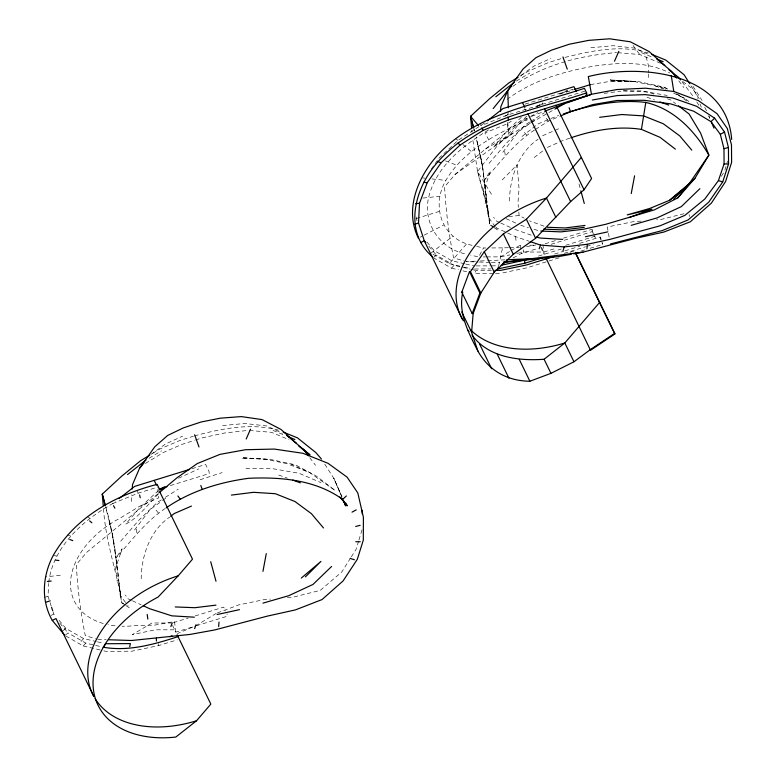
<?xml version="1.0" encoding="UTF-8"?>
<svg xmlns="http://www.w3.org/2000/svg" width="776" height="776" viewBox="0 0 776 776"><rect width="100%" height="100%" fill="white"/><g stroke="black" fill="none" stroke-linecap="round" stroke-linejoin="round"><path stroke-width="0.58" stroke-dasharray="3.88 2.91" d="M105.672 506.689C114.188 535.421 117.564 565.403 120.115 595.134L127.012 604.494M51.255 606.269L48.015 596.308L48.665 583.494M48.733 582.33C53.069 546.731 82.877 520.25 112.666 503.605L115.42 501.451M417.032 220.724L416.314 218.512L416.489 215.01M472.128 245.332C441.719 239.154 430.903 206.115 445.822 180.401C463.573 150.34 496.485 133.976 527.137 119.999L526.691 116.429M507.921 115.333L508.27 108.436M131.406 501.529L131.852 494.739M141.193 578.847C141.407 555.81 150.059 530.396 169.76 517.049M509.483 201.052C509.696 178.014 518.349 152.6 538.049 139.253M498.677 265.799L502.538 247.874L508.561 247.709M495.524 273.433L500.219 273.404L500.656 271.358M358.599 541.182L356.223 549.088L351.198 557.052M358.939 540.048L362.334 528.757M724.852 170.157L727.568 161.127M485.805 247.971L483.419 247.99L478.627 256.972L470.615 255.081M491.421 270.387L476.047 270.485L474.398 273.559L494.351 273.443M350.568 558.041L341.779 571.98L320.294 590.371L293.047 597.171L285.907 597.772M721.379 176.268L724.512 171.292M117.312 569.225L115.896 558.09L122.123 548.855L116.4 565.811L117.312 569.225L116.157 559.399M493.42 227.222L489.831 224.807L484.195 180.294L490.413 171.059L484.699 188.015L485.601 191.42L482.526 166.122L476.134 136.886M431.252 169.226L437.489 160.283M134.529 530.037L150.001 509.628L161.592 501.218M502.829 152.241L518.29 131.833L530.852 122.724M494.981 227.184L489.831 224.807L487.018 206.92L477.541 171.477L495.99 147.45L514.595 127.177L529.552 117.108M521.385 117.215L508.522 129.379L493.953 146.373L509.037 135.839L519.949 122.783L526.729 116.157M527.214 118.088L520.706 120.687L485.485 149.002L454.978 174.532L444.6 186.812C445.87 210.606 448.868 234.459 453.591 257.816L463.747 260.92M165.249 508.464C145.684 521.385 131.445 540.814 115.896 558.09L112.287 533.907L105.769 507.504M534.528 130.029C514.43 142.9 500.016 162.747 484.195 180.294L482.526 166.122L476.105 137.517M81.043 641.451L83.556 638.57L96.282 641.568M65.912 636.029L83.245 645.981L85.758 643.11L101.966 646.912M433.018 254.285L449.333 263.656L466.483 244.004M433.183 257.642L451.535 268.186L454.047 265.314L470.256 269.117M502.227 179.916L517.155 164.754L519.047 188.723L517.961 202.681L518.378 207.338M158.44 493.953C147.702 504.429 139.311 517.058 125.664 524.169L140.223 507.174L158.498 490.539M438.876 158.294L457.956 140.437L484.631 122.928M157.868 493.885L86.689 552.328L76.31 564.608C77.581 588.402 80.568 612.254 85.292 635.612L95.448 638.716M488.57 129.893C462.68 145.888 436.219 166.268 428.604 197.463C422.668 223.507 440.089 249.038 466.036 254.004M512.839 86.369C542.948 64.922 580.147 55.426 616.619 52.593M145.393 463.466L163.29 452.544L181.846 444.415L194.436 440.361M521.986 136.479L537.817 124.014L549.845 118.941M430.981 253.112L452.883 236.195M433.988 257.031L436.384 255.168L454.047 265.314M62.681 630.907L65.892 628.434L83.556 638.57M65.688 634.826L68.094 632.964L85.758 643.11M534.227 157.518L544.519 149.603M531.812 122.016L535.683 119.223M162.553 500.52L167.383 497.018M521.142 75.253L533.772 66.212L550.912 58.355M150.903 454.435L165.482 444.008L182.622 436.151M454.978 174.532L514.701 132.114L530.173 123.268M539.388 105.778L544.189 102.5M530.551 116.429L537.972 112.578M507.097 99.396C532.297 80.413 563.337 71.537 593.999 66.115C619.345 62.4 646.301 61.071 669.795 73.002M536.759 106.972L542.773 103.072M505.03 116.274L510.938 112.462M488.899 140.078L484.922 132.948L507.368 123.743L511.306 121.201M535.527 129.398L548.399 121.124L559.467 116.419M529.668 122.045L525.711 124.538L506.903 142.687L489.074 163.338L486.6 161.796M530.658 121.415L544.51 112.675M161.379 499.841L157.421 502.344L138.613 520.483L120.784 541.134L118.311 539.592M165.336 497.338L178.189 489.219M536.672 106.622L542.599 102.946M520.046 76.164L528.087 71.305L547.982 62.749L563.871 57.763M152.756 453.349L159.788 449.1L179.683 440.545L193.311 436.267M216.291 613.37L195.688 625.844L177.432 633.546M516.331 81.073L529.833 73.031M149.079 458.247L161.544 450.827M486.727 256.924L500.607 256.837L509.929 251.308M510.957 250.696L520.279 245.177L522.665 245.177M485.485 149.002L514.701 132.114M531.211 122.676L553.899 109.697M513.091 257.981L521.336 253.51L537.38 248.553M420.223 237.175L422.066 236.214M424.21 235.109L443.552 225.098M51.012 615.446L53.777 614.02L56.047 616.716M559.486 94.08L567.877 89.958M560.641 94.051L567.033 91.083M178.49 478.268L198.734 468.879M547.322 147.44L563.114 140.388L570.835 137.818M542.57 135.732L559.758 128.282M550.941 118.486L558.701 115.44M112.666 503.605L138.012 493.206L157.499 487.183M531.55 116.361L543.491 111.666M217.367 612.962L239.056 604.805L264.48 599.576L270.436 599.082M566.189 92.208L573.086 89.938M200.062 479.752L222.169 472.594M195.581 439.992L202.449 437.78L224.73 432.979L248.33 430.389M565.006 57.405C591.855 50.682 621.363 44.387 648.358 52.962M194.446 435.918C221.606 428.507 251.385 422.522 278.982 430.311M525.051 104.129L573.095 89.288M584.774 91.17L506.311 115.411L480.955 125.809L480.043 124.17M416.314 218.512L439.119 211.46M545.111 243.79L555.403 240.618M563.405 238.145L592.001 229.308L593.902 233.207M551.115 244.304L592.292 231.588L592.001 229.308M516.7 253.451L523.596 252.006L543.85 252.035L556.431 248.155M565.588 245.323L595.318 236.137L595.609 238.416L593.718 234.517M538.408 256.09L561.3 249.018M579.594 243.363L600.12 237.029L601.439 239.745M554.588 254.033L563.764 251.201M564.909 250.852L579.827 246.244M564.259 253.325L585.531 246.749M586.646 246.399L593.359 244.333M569.943 252.326L574.424 250.939L574.337 250.211M559.079 257.865L526.962 267.788L500.219 273.404M580.885 251.133L585.473 249.717M590.061 248.291L602.68 244.401L602.438 242.51M191.924 468.694L205.65 464.455L208.977 471.284L209.258 473.564L170.371 485.582M44.174 597.491L48.015 596.308M173.387 622.653L188.248 618.055M195.115 615.94L223.711 607.104L225.603 611.003M172.524 625.281L175.851 632.12L195.29 626.106M196.435 625.757L227.319 616.212L227.029 613.932M103.819 650.822L106.108 651.355L131.92 651.2L158.663 645.583L177.316 639.822M484.922 203.118L487.008 202.555L485.941 193.379M116.623 580.914L118.718 580.351L117.651 571.175M684.044 213.701L661.336 219.375L656.574 219.773M500.607 256.837L509.803 254.906M526.497 246.671L535.809 244.974M590.371 84.623L611.517 81.121L638.047 81.519L663.771 87.009L667.981 89.298M604.242 93.353L620.936 91.209M422.959 198.084L439.895 196.212M60.315 575.258L45.153 576.927M508.707 216.611L519.125 215.495L524.295 218.172M590.875 47.773L613.127 45.697L635.04 48.16L649.667 54.999M222.586 425.568L244.828 423.492L266.75 425.956L282.415 433.28M641.102 221.082L632.77 221.781L607.346 226.999L609.228 237.728M475.591 261.182L465.998 261.609L478.103 261.997M480.383 260.969L486.377 260.697M487.58 260.649L505.554 259.844M509.764 247.67L519.396 247.408M491.78 247.942L502.538 247.874M483.254 256.943L485.572 256.924M476.202 265.935L490.393 265.848M491.577 265.838L496.31 265.809M474.543 269.01L490.975 268.913M529.814 245.187L535.77 245.197M172.243 623.002L151.989 622.973L132.318 634.632L155.307 629.802L175.56 629.831M623.526 90.841L641.005 90.899L667.234 95.448M245.914 468.607L272.715 468.694L298.944 473.244L320.973 482.614M611.517 81.121L638.047 81.519M242.529 458.306L269.757 459.314L295.472 464.814L316.521 476.212L335.232 490.568L309.711 472.623L291.155 464.213M479.306 262.036L490.199 262.395M491.412 262.433L499.88 262.705M97.708 639.405L106.176 639.676M610.828 80.51L635.825 81.47L610.14 79.899L633.604 81.422L655.138 85.826L665.468 89.308M623.312 90.899L648.154 92.053L653.819 94.032M267.536 459.266L241.84 457.695L265.314 459.217L286.839 463.621L309.711 472.623M617.774 52.69L639.744 54.524L660.589 63.292M249.484 430.486L271.445 432.319L289.002 439.701M422.629 177.917L425.015 178.17M431.951 178.916L445.822 180.401M53.156 555.587L56.716 555.965M476.639 246.399L483.419 247.99M464.581 263.772L451.845 260.775L434.182 250.638L426.606 241.627M465.736 264.044L473.845 265.945M449.333 263.656L463.049 266.876M464.193 267.148L469.907 268.486M471.41 269.388L476.047 270.485M451.535 268.186L458.393 269.796M462.971 270.873L467.54 271.949M97.446 641.839L103.227 643.197M83.245 645.981L102.674 650.55M520.667 225.302L528.475 227.64M534.053 229.318L539.63 230.986M531.279 235.215L513.741 228.978M544.024 226.175L529.455 220.84M494.312 227.824L497.901 230.23L496.01 227.659L515.497 236.622L529.145 241.249M667.418 98.794L670.823 99.988L675.624 103.664M646.98 97.242L654.566 99.978M278.681 475.038L287.363 478.161M445.482 160.845L456.492 165.094M67.561 534.926L70.577 536.09M655.138 85.826L661.666 88.396M673.655 93.11L684.81 98.416L689.495 102.005M641.335 52.632L653.343 57.608M273.036 430.428L283.958 434.958M659.455 86.417L666.002 89.386M506.049 218.657L518.572 224.351M499.628 222.508L496.378 221.014L493.623 217.29M500.714 223.013L512.655 228.474M131.338 600.304L128.079 598.82L125.334 595.095M132.424 600.808L141.106 604.785M123.597 603.553L121.531 602.612L120.125 591.477M676.4 93.857L684.81 98.416M663.771 87.009L667.835 89.25M125.12 605.018L121.531 602.612L119.145 582.97M126.022 605.62L129.611 608.025L127.71 605.455M678.011 94.827L686.838 101.035M682.725 81.49L693.22 89.444L700.253 100.376M455.687 138.564L457.956 140.437M462.913 144.52L471.187 151.339M87.387 516.36L89.657 518.232M428.818 246.157L436.384 255.168M59.073 620.325L65.892 628.434M59.762 623.06L68.094 632.964M524.411 132.395L526.613 135.121M156.121 510.191L158.314 512.917M682.065 81.819L693.744 97.068M678.787 80.869L683.869 87.552M309.769 457.704L315.57 465.348M546.158 118.175L548.399 121.124M633.032 45.435L639.744 54.524M495.301 226.699L488.405 217.338L484.457 181.603M704.734 107.321L706.936 111.424M693.017 86.34L702.096 100.482M324.727 464.135L333.806 478.278L341.935 497.057L333.806 478.278L341.547 495.786M691.096 85.855L695.548 92.907L697.76 98.426M696.799 101.976L699.855 106.884M472.904 140.32L477.541 171.477L491.926 195.038M601.798 242.587L602.68 244.401M592.292 231.588L593.242 233.537M524.663 108.737L525.614 110.696M541.483 247.156L543.85 252.035M540.823 247.486L544.141 254.315L542.793 243.703M708.75 115.944L709.7 118.156M708.827 115.944L709.759 118.156M699.981 103.936L701.31 107.253M53.049 611.798L53.777 614.02M477.541 171.477L483.39 191.585L488.667 214.593L487.435 205.174M646.078 56.852L648.309 65.068L648.552 72.983M579.003 183.902L580.555 189.654M473.971 128.884L474.592 131.173M473.767 128.593L474.359 130.824M118.718 584.716L120.687 595.124C114.683 566.063 105.109 537.7 103.499 507.805M689.069 214.545L689.554 216.514M483.167 188.461L486.736 203.516M114.877 566.257L118.447 581.311M477.424 143.065L481.217 159.924M109.125 520.861L112.927 537.72M137.4 490.451L138.012 493.206M487.018 206.92L488.977 217.328M480.587 156.112L482.924 169.507M112.287 533.907L114.635 547.303M120.193 591.215L120.367 592.389M515.497 236.622L516.137 241.317M600.12 237.029L600.478 239.862M507.368 123.743L507.96 128.438M523.305 249.659L523.596 252.006M520.279 245.177L521.336 253.51M157.79 489.462L158.847 497.794L139.661 506.233L120.6 517.873A81.024 54.66 -25.9 0 0 71.111 576.607A81.024 54.66 -25.9 0 0 103.499 623.574M175.851 632.12L174.503 621.498L154.705 625.107L134.248 625.669A81.024 54.66 -25.9 0 1 122.084 626.242M488.492 213.419L489.831 224.807M504.74 151.271L505.283 155.986M483.225 171.845L484.195 180.294M136.45 529.067L136.993 533.781M114.935 549.641L115.896 558.09M471.789 130.009L472.041 132.298M507.737 122.21L509.037 135.839M518.804 212.003L519.125 215.495M158.595 643.643L158.663 645.583M648.59 74.118L648.697 77.503M115.12 625.795A81.024 54.66 -25.9 0 1 108.019 624.69"/><path stroke-width="1.16" d="M432.445 256.759C402.618 231.161 414.927 187.229 438.052 161.66C475.678 118.505 535.246 110.143 586.617 92.868L584.415 88.338C533.044 105.614 473.476 113.965 435.85 157.13C417.1 178.955 404.587 210.558 418.38 238.125M462.234 318.858L424.268 240.754L418.516 223.042L419.525 203.244L427.217 182.7L441.078 162.824L460.158 144.966L483.157 130.339L508.513 119.941L586.976 95.7L586.617 92.868M575.385 252.384L614.728 333.311L590.429 349.549L573.959 361.771L550.95 373.343L529.882 381.239C507.553 381.016 488.841 370.753 477.9 351.072C468.52 332.826 458.073 313.349 462.748 292.164L461.788 292.174L469.48 271.629L470.44 271.629L484.302 251.754L503.382 233.886L526.38 219.259L546.479 198.045L581.34 157.431M508.328 107.282L507.766 90.617L523.024 69.035L535.964 57.666L551.688 50.081L569.341 44.213L588.732 40.352L609.626 38.8L630.345 41.797L649.192 51.594L664.809 65.533M132.23 489.084L132.531 484.563L139.476 468.413L154.734 446.83L167.674 435.462L183.388 427.877L201.052 422.008L220.433 418.157L241.336 416.596L262.055 419.593L280.902 429.39L296.51 443.329M500.52 111.288L500.821 106.768L507.766 90.617L511.578 85.961M218.657 626.572L219.016 622.071M586.947 248.776L587.316 244.275L609.955 239.386L659.862 225.874L684.81 215.408L704.831 199.025L718.421 180.585L724.076 163.949L723.979 148.682L720.322 134.335L710.962 121.628L693.725 111.23L670.697 103.877L643.964 100.279L616.901 100.502L592.893 104.576L570.535 111.715L560.573 115.954M477.9 351.072L471.604 332.244L473.147 313.562L480.839 293.027L494.225 272.172L513.314 254.315L535.624 238.28L570.612 201.576L584.037 189.761L591.593 178.519L555.985 105.274M675.382 149.137L660.046 137.352L641.432 129.379L645.807 102.432C617.832 99.163 589.741 105.119 563.279 113.956M262.948 571.369L266.284 553.598M631.237 193.573L634.584 175.803M129.718 646.67L130.378 643.595L105.546 643.74L103.906 646.825M498.454 266.828L498.008 268.874L524.76 263.248L541.968 257.933M610.537 243.926L662.335 230.559L688.157 219.899L708.76 202.158L722.708 181.972L728.548 163.949L728.441 147.518L724.512 132.075L714.638 118.165L696.635 106.302L672.724 97.98L645.128 94.633L617.211 95.564L592.321 100.036M194.66 628.628L196.027 624.709M562.949 250.832L564.317 246.913L587.316 244.275M473.147 313.562L472.186 313.562L479.878 293.027L469.48 271.629M170.856 626.581L172.233 622.895M539.145 248.786L540.533 245.1L564.317 246.913M246.196 439.012L250.532 429.147M614.485 61.217L618.831 51.352M540.814 231.035L561.048 231.879L583.523 229.23L605.658 224.312L654.294 209.918L677.797 197.861L694.927 178.344L708.886 155.113L700.65 133.22L689.069 113.965L678.505 105.866M677.797 197.861L689.243 183.621L708.886 155.113C694.782 130.824 674.092 108.95 645.807 102.432M493.196 108.543L507.766 90.617M139.476 468.413L144.045 462.826M177.171 634.836L210.839 704.104L196.532 720.778L175.812 737.054A105.226 70.956 -25.9 0 1 93.45 689.767A105.226 70.956 -25.9 0 1 158.091 597.064L178.189 575.84L192.496 559.166L159.71 491.722M673.704 199.054L689.243 183.621L669.62 200.266L649.687 208.482L627.221 214.884L651.995 209.2L628.793 217.678M305.414 576.859L320.954 561.417L301.321 578.062M699.884 188.684L681.309 206.629L657.078 217.891L631.237 225.341M331.595 566.48L313.009 584.425L288.788 595.687L262.938 603.136M710.962 121.628L714.638 118.165M166.239 507.824C190.508 491.101 219.579 482.187 248.611 478.297C280.931 476.842 315.696 479.81 342.662 499.424L346.339 495.961M694.927 178.344L683.559 188.898L669.62 200.266M471.546 127.72L470.557 116.322L489.792 98.542L508.988 82.838L518.028 77.377M159.681 492.362L176.957 477.812L197.317 463.534L220.015 454.358L245.517 449.721L274.297 449.071L302.95 453.3L328.025 463.301L347.115 477.153L357.804 492.954L363.391 517.223L363.313 540.125L357.319 559.292L343.089 580.923L322.001 599.586L295.462 609.887L267.516 616.076L214.69 629.947L190.12 634.419L131.581 640.501L108.601 639.754M495.806 96.777L514.255 82.304M127.516 474.572L145.966 460.1M472.041 335.087C488.085 357.387 518.591 361.131 544.102 359.259L564.821 342.973L599.683 302.359L599.78 303.096M487.386 120.775L502.993 108.572L573.949 86.66L576.316 91.539M119.087 498.58L134.694 486.377L189.645 469.402M170.662 516.341L174.28 513.528L191.468 506.078M614.728 333.311L614.825 334.039L590.526 350.277L546.343 258.854L546.44 259.582M160.448 489.957L162.456 488.657M159.487 489.928L164.425 486.862M149.739 455.173L140.689 460.634L121.502 476.338L102.267 494.118L103.247 505.515M554.927 109.106L564.21 103.8L591.457 94.274L616.978 89.531L645.545 88.192L673.801 91.481L698.41 100.628L717.024 113.645L727.335 128.544L731.477 144.908L731.613 162.329L725.618 181.497L711.379 203.128L690.3 221.791L663.761 232.092L635.806 238.28L582.989 252.142L573.629 253.849M502.79 263.568L505.884 261.89M720.322 134.335L724.512 132.075M352.032 512.141L356.223 509.871M420.582 242.655L424.268 240.754L425.781 242.558M159.352 488.88L157.15 484.35C115.624 495.02 74.884 517.252 53.156 555.587C42.525 575.782 40.75 600.255 52.293 620.46L55.979 618.55L93.944 696.654A105.226 70.975 -25.9 0 1 178.179 575.831M169.905 636.718L172.059 635.806M544.587 111.249L564.21 103.8M570.835 137.818C593.417 130.164 617.648 125.712 641.432 129.379M574.23 89.56L590.371 84.623M568.362 101.957L590.458 94.788M414.675 224.225L418.516 223.042M501.034 265.305L526.943 259.63M554.18 256.429L526.856 264.878L500.879 270.329L494.962 270.368M158.934 489.113L166.947 486.639M46.376 602.03L50.227 600.837M178.053 636.65C154.017 644.352 128.447 651.772 103.121 647.194M723.979 148.682L728.441 147.518M355.689 526.477L360.142 525.313M585.414 236.748L607.812 231.849M217.125 614.543L239.512 609.645M571.282 254.276L558.41 256.613L503.469 262.356M503.44 262.249L582.989 252.142M585.026 225.438L565.287 227.95L547.468 227.3M599.673 117.302L621.828 114.518L643.614 115.905L663.276 123.743L679.708 135.868L691.794 150.166M231.384 495.098L253.539 492.314L275.325 493.701L294.987 501.538L311.418 513.673L323.495 527.961M584.27 227.339L563.172 229.909L543.549 229.143M215.98 605.135L194.873 607.705L175.25 606.939M415.655 203.671L419.525 203.244M47.355 581.466L51.226 581.04M506.757 259.795L530.726 258.728M479.878 293.027L480.839 293.027L470.44 271.629M724.076 163.949L728.548 163.949M355.777 541.745L360.258 541.745M562.687 239.396L540.077 238.048L536.779 236.981M194.388 617.192L171.787 615.843L149.787 608.762L143.269 605.775M423.647 182.321L427.217 182.7M55.358 560.117L58.918 560.505M731.681 139.418C726.53 71.838 639.967 63.448 588.305 76.562L591.457 94.274M718.421 180.585L722.708 181.972M350.131 558.38L354.419 559.768M530.289 241.637L540.533 245.1M659.988 101.928L668.669 105.061M292.785 480.121L300.37 482.856M438.052 161.66L441.078 162.824M69.762 539.456L72.789 540.62M651.627 54.301L665.769 60.082L684.112 74.768L689.825 83.837M283.337 432.096L297.48 437.877L315.822 452.563L321.477 459.082M656.622 58.966L663.179 61.682M288.332 436.762L294.89 439.478M668.96 69.83L678.273 77.096L680.542 79.928M298.808 446.171L309.983 454.891L286.596 435.239M457.889 143.094L460.158 144.966M89.599 520.89L91.869 522.762M657.66 59.752L671.541 71.314L676.614 77.998M340.955 497.717L342.662 499.424M473.476 127.477L470.557 116.322L478.433 125.518M339.781 496.98L347.289 505.836L345.572 502.819M467.491 329.674L469.014 331.478M52.293 620.46L64.893 635.437M303.241 449.11L308.324 455.793M177.869 495.971L180.11 498.929M481.799 127.894L483.157 130.339M113.509 505.69L114.867 508.135M586.093 93.886L586.976 95.7M544.665 108.776L584.037 189.761M522.481 102.558L524.848 107.437M528 113.917L570.612 201.576M575.482 253.112L614.825 334.039M555.839 217.299L546.479 198.045A105.226 70.965 -25.9 0 0 463.408 320.847M526.38 219.259L535.624 238.28M573.959 361.771L564.821 342.973A105.226 70.965 -25.9 0 1 470.78 330.052M503.382 233.886L513.314 254.315M544.102 359.259L550.95 373.343M484.302 251.754L494.225 272.172M519.27 359.404L529.882 381.239M497.27 354.234L508.94 378.232M461.788 292.174L472.186 313.562M479.616 344.088L491.596 368.745M461.739 311.962L471.604 332.244M154.181 480.354L156.558 485.233M343.312 500.375L345.689 505.894L343.341 500.375M711.64 122.579L713.978 128.098M569.099 107.699L570.535 111.715M200.8 485.495L202.245 489.51M562.939 56.958L567.285 69.19M194.64 434.754L198.995 446.986M51.614 607.375L52.69 610.693M580.865 190.799L584.279 203.448M470.557 116.322L473.661 127.749M210.713 561.698L215.99 581.243M105.361 505.545L102.267 494.118L105.187 505.273M507.902 117.186L508.513 119.941M139.602 494.981L140.223 497.736M671.24 75.505L673.801 91.481M147.197 614.417L147.847 619.112M524.654 260.338L524.76 263.248M156.364 638.134L156.461 641.044M362.169 510.288L362.208 513.751M196.532 720.778A105.226 70.975 -25.9 0 1 95.108 698.642"/></g></svg>
